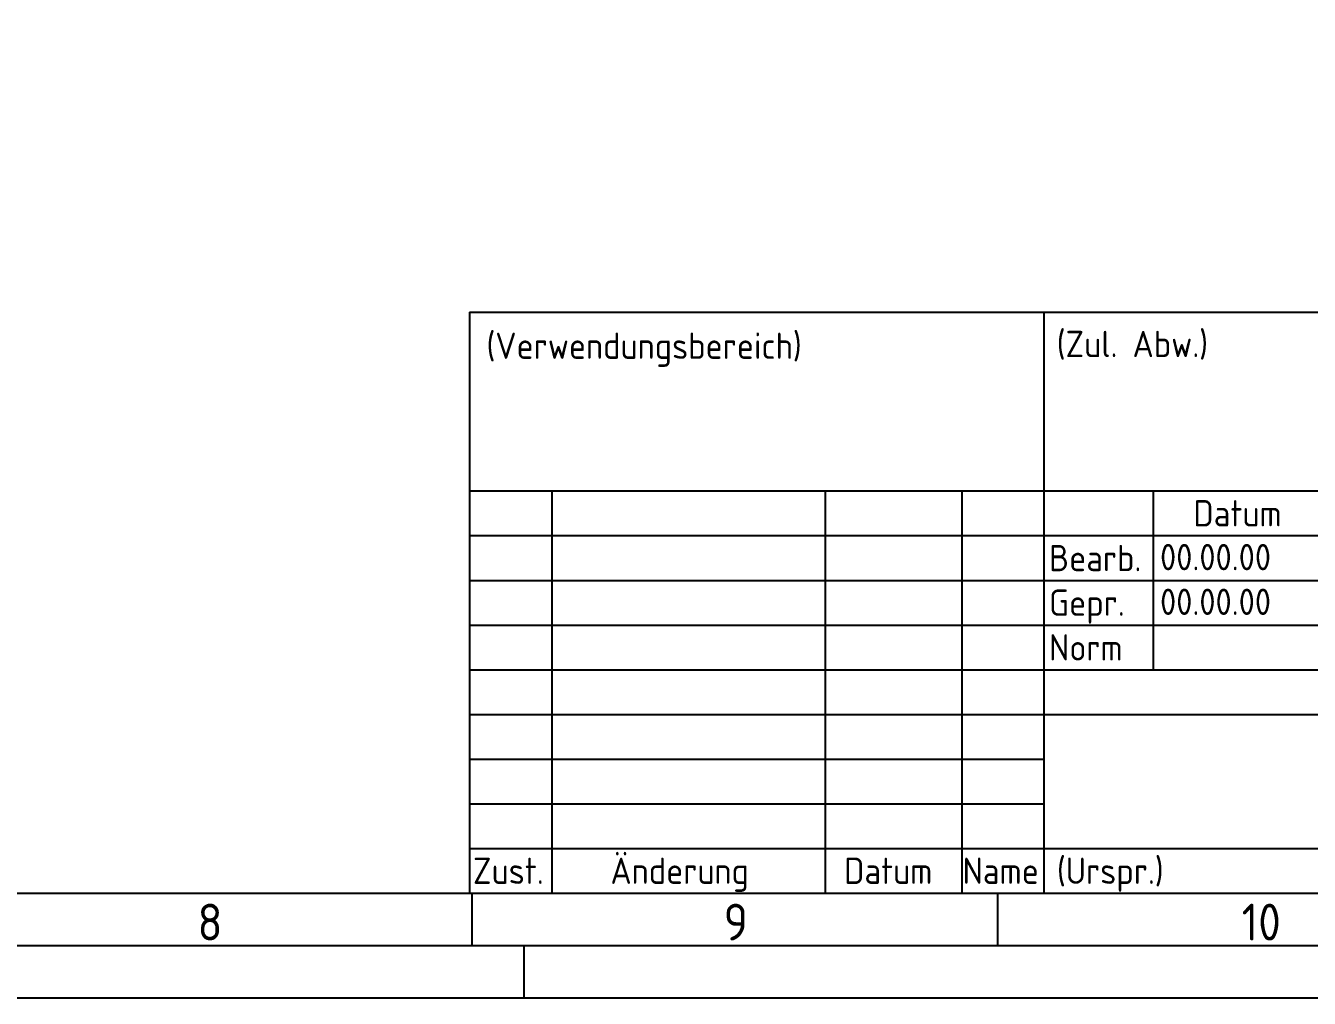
# Model space of a CAD drawing. Header units: millimetres. Extents: x 0 to 594, y 0 to 420.
# Drawn here: x 354.6 to 476.7, y 0 to 92.5 of the extents above; entities that cross this region are included whole.
import ezdxf
from ezdxf.enums import TextEntityAlignment as Align

# ---------------------------------------------------------------- set-up
doc = ezdxf.new("R2010")
doc.units = ezdxf.units.MM
doc.header["$LTSCALE"] = 8
for name, color, linetype in [('025', 1, 'Continuous'), ('035', 5, 'Continuous'), ('05', 6, 'Continuous'), ('07', 7, 'Continuous')]:
    doc.layers.add(name, color=color, linetype=linetype)
doc.styles.add('ISO Proportional', font='isocp.shx')

# ---------------------------------------------------------------- blocks, each defined once
blk = doc.blocks.new('DIN_border_a2')
at = {"layer": '035'}
for p, q in [((10, 10), (584, 10)), ((397, 10), (397, 5)), ((447, 10), (447, 5)), ((402, 0), (402, 5))]:
    blk.add_line(p, q, dxfattribs=at)
blk.add_lwpolyline([(0, 420), (594, 420), (594, 0), (0, 0)], close=True, dxfattribs=at)
at = {"layer": '07'}
blk.add_lwpolyline([(5, 415), (589, 415), (589, 5), (5, 5)], close=True, dxfattribs=at)
at = {"layer": '035', "style": 'ISO Proportional'}
for s, p in [('8', (370.92, 5.5)), ('9', (420.96, 5.5)), ('10', (470.22, 5.5))]:
    blk.add_text(s, height=3.5, dxfattribs=at).set_placement(p)
blk = doc.blocks.new('DIN_tblock_a2')
at = {"layer": '035'}
for p, q in [((-179.4, 38.25), (-179.4, 0)), ((-153.4, 38.25), (-153.4, 0)), ((-140.4, 38.25), (-140.4, 0)), ((-122.2, 38.25), (-122.2, 21.25)), ((-187.2, 34), (-88.4, 34)), ((-187.2, 29.75), (-88.4, 29.75)), ((-187.2, 25.5), (-88.4, 25.5)), ((-187.2, 21.25), (-88.4, 21.25)), ((-187.2, 17), (-132.6, 17)), ((-187.2, 12.75), (-132.6, 12.75)), ((-187.2, 8.5), (-132.6, 8.5)), ((-187.2, 4.25), (0, 4.25))]:
    blk.add_line(p, q, dxfattribs=at)
at = {"layer": '07'}
for p, q in [((-187.2, 55.25), (-187.2, 0)), ((-187.2, 55.25), (0, 55.25)), ((-132.6, 55.25), (-132.6, 0)), ((-187.2, 38.25), (0, 38.25)), ((-132.6, 17), (0, 17)), ((-187.2, 0), (0, 0)), ((-187.2, 0), (0, 0))]:
    blk.add_line(p, q, dxfattribs=at)
at = {"flags": 1}
blk.add_attdef('WD_TB', (-126.84, 13.25), '', height=2.5, dxfattribs=at)
at = {"layer": '025', "style": 'ISO Proportional'}
for s, p in [('(Verwendungsbereich)', (-185.6, 50.81)), ('Datum', (-118.37, 34.88)), ('Bearb.', (-132.1, 30.62)), ('Gepr.', (-132.1, 26.38)), ('Norm', (-132.1, 22.12)), ('Änderung', (-173.81, 0.88)), ('Zust.', (-186.89, 0.88)), ('Datum', (-151.59, 0.88)), ('Name', (-140.32, 0.88)), ('(Urspr.)', (-131.35, 0.88))]:
    blk.add_text(s, height=2.5, dxfattribs=at).set_placement(p)
at = {"layer": '025', "insert": (-131.37, 53.48), "char_height": 2.5, "width": 24.7674, "attachment_point": 1, "style": 'ISO Proportional'}
blk.add_mtext('(Zul. Abw.)', dxfattribs=at)
at = {"layer": '025', "style": 'ISO Proportional'}
for tag, p in [('MAßSTAB', (-71.61, 50.81)), ('BEARBEIT.', (-121.54, 30.71)), ('NAME', (-105.28, 30.71)), ('GEPRÜFT', (-121.54, 26.46)), ('NAME', (-105.28, 26.46))]:
    blk.add_attdef(tag, p, '', height=2.5, dxfattribs=at)
at = {"layer": '05', "style": 'ISO Proportional'}
for tag, p in [('BENENNUNG', (-44.41, 27.21)), ('ZEICHNUNGSNUMMER', (-50.75, 10.32))]:
    blk.add_attdef(tag, text='', height=5, dxfattribs=at).set_placement(p, align=Align.MIDDLE)

msp = doc.modelspace()

# ---------------------------------------------------------------- block references
msp.add_blockref('DIN_border_a2', (0, 0))
ref = msp.add_blockref('DIN_tblock_a2', (584, 10))
ref.add_attrib('BEARBEIT.', '00.00.00', (462.46, 40.71), dxfattribs={"layer": '025', "height": 2.5, "style": 'ISO Proportional'})
ref.add_attrib('GEPRÜFT', '00.00.00', (462.46, 36.46), dxfattribs={"layer": '025', "height": 2.5, "style": 'ISO Proportional'})

doc.saveas('drawing.dxf')
